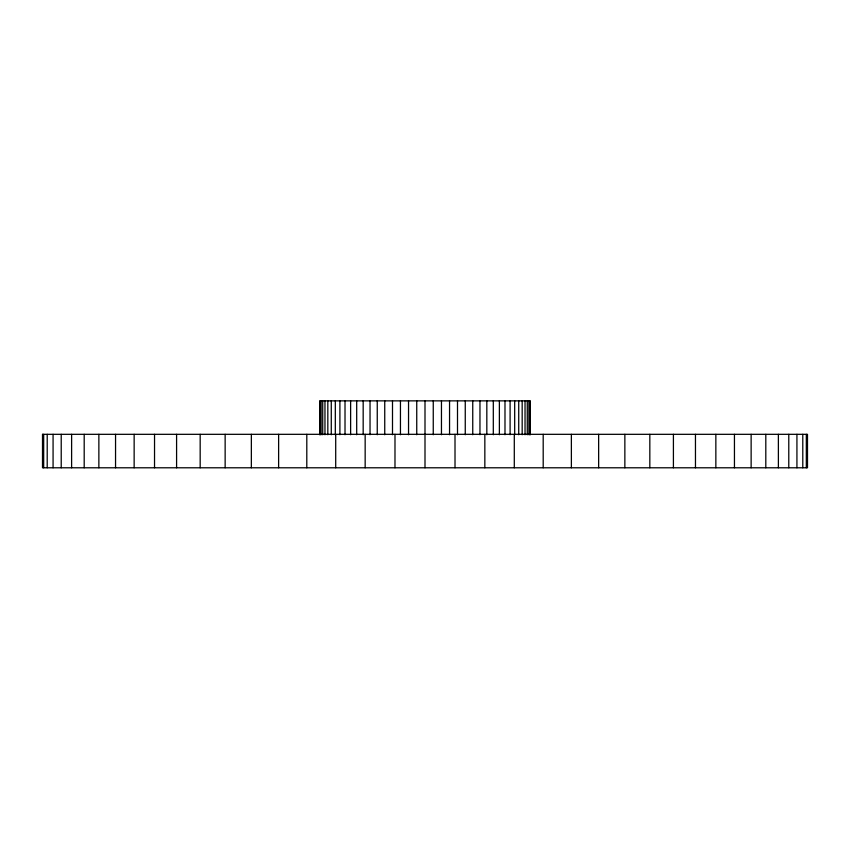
<?xml version="1.0" encoding="UTF-8"?>
<svg xmlns="http://www.w3.org/2000/svg" width="850" height="850" viewBox="0 0 850 850"><rect width="100%" height="100%" fill="white"/><g stroke="black" fill="none" stroke-linecap="round" stroke-linejoin="round"><path stroke-width="1.27" d="M43.679 467.787L43.679 434.318M47.207 467.787L47.218 434.318M53.072 467.787L53.072 434.318M61.221 467.787L61.221 434.318M71.613 467.787L71.623 434.318M84.192 467.787L84.192 434.318M98.866 467.787L98.866 434.318M115.547 467.787L115.558 434.318M134.141 467.787L134.151 434.318M154.53 467.787L154.541 434.318M176.587 467.787L176.587 434.318M200.175 467.787L200.175 434.318M225.144 467.787L225.144 434.318M251.345 467.787L251.356 434.318M278.619 467.787L278.63 434.318M306.797 467.787L306.808 434.318M335.707 467.787L335.707 434.318M365.16 467.787L365.16 434.318M394.984 467.787L394.995 434.318M806.321 434.318L806.321 467.787M802.782 434.318L802.793 467.787M796.928 434.318L796.928 467.787M788.779 434.318L788.779 467.787M778.377 434.318L778.388 467.787M765.808 434.318L765.808 467.787M751.134 434.318L751.134 467.787M734.442 434.318L734.453 467.787M715.849 434.318L715.859 467.787M695.459 434.318L695.47 467.787M673.412 434.318L673.412 467.787M649.825 434.318L649.825 467.787M624.856 434.318L624.856 467.787M598.644 434.318L598.655 467.787M571.37 434.318L571.381 467.787M543.192 434.318L543.203 467.787M530.188 434.754L530.188 400.86L319.812 400.86L319.812 434.754M529.858 400.86L529.858 434.754M528.891 400.86L528.891 434.754M527.276 400.86L527.276 434.754M525.034 400.86L525.034 434.754M522.176 400.86L522.176 434.754M518.723 400.86L518.723 434.754M514.686 400.86L514.686 434.754M514.293 434.318L514.293 467.787M510.096 400.86L510.096 434.754M504.985 400.86L504.985 434.754M499.375 400.86L499.375 434.754M493.308 400.86L493.308 434.754M486.827 400.86L486.827 434.754M484.84 434.318L484.84 467.787M479.963 400.86L479.963 434.754M472.749 400.86L472.749 434.754M465.258 400.86L465.258 434.754M457.502 400.86L457.502 434.754M455.005 434.318L455.016 467.787M449.554 400.86L449.554 434.754M441.458 400.86L441.458 434.754M433.256 400.86L433.256 434.754M425 400.86L425 467.787M416.744 400.86L416.744 434.754M408.542 400.86L408.542 434.754M400.446 400.86L400.446 434.754M392.498 400.86L392.498 434.754M384.742 400.86L384.742 434.754M377.251 400.86L377.251 434.754M370.037 400.86L370.037 434.754M363.173 400.86L363.173 434.754M356.692 400.86L356.692 434.754M350.625 400.86L350.625 434.754M345.015 400.86L345.015 434.754M339.904 400.86L339.904 434.754M335.314 400.86L335.314 434.754M331.277 400.86L331.277 434.754M327.824 400.86L327.824 434.754M324.966 400.86L324.966 434.754M322.724 400.86L322.724 434.754M321.109 400.86L321.109 434.754M320.142 400.86L320.142 434.754M42.511 434.318L42.5 467.787L807.5 467.787L807.489 434.318L42.511 434.318"/></g></svg>
